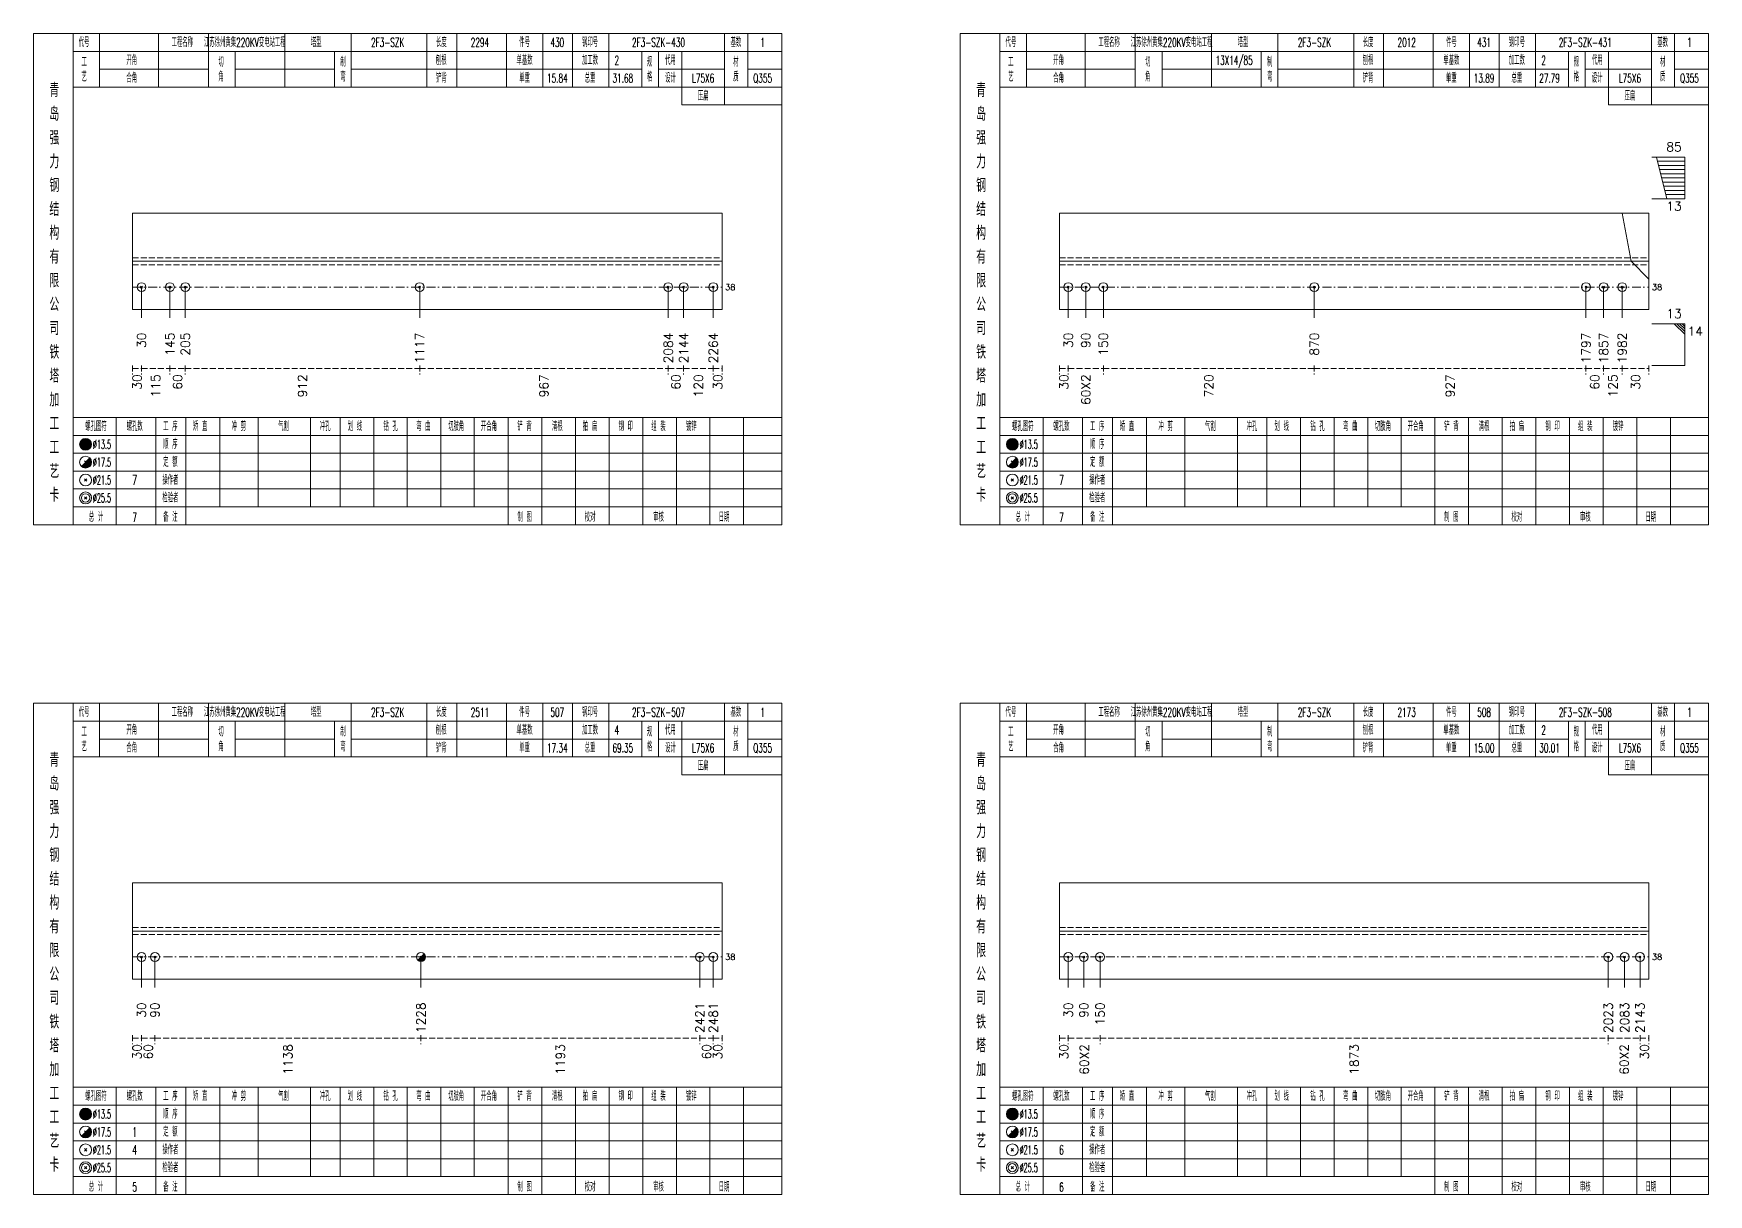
# Model space of a CAD drawing. Extents: x 0 to 4623, y -1159 to 4890.
# Drawn here: x 2180 to 2743, y 2475 to 2865 of the extents above; entities that cross this region are included whole.
import ezdxf
from ezdxf.enums import TextEntityAlignment as Align

# ---------------------------------------------------------------- set-up
doc = ezdxf.new("R2010")
doc.units = 0
doc.header["$MEASUREMENT"] = 0
doc.linetypes.add('一点画线', pattern=[5.2, 3, -1, 0.2, -1])
doc.linetypes.add('虚线', pattern=[2.75, 2, -0.75])
doc.layers.get('0').update_dxf_attribs({"linetype": 'CONTINUOUS', "lineweight": 25})
for name, color, linetype, lineweight in [('1', 7, 'CONTINUOUS', 25), ('4', 7, 'CONTINUOUS', 25), ('5', 7, 'CONTINUOUS', 25)]:
    doc.layers.add(name, color=color, linetype=linetype, lineweight=lineweight)
doc.styles.get("Standard").update_dxf_attribs({"font": 'simplex.shx', "width": 0.7, "height": 3, "bigfont": 'gbhzfs.shx'})

# ---------------------------------------------------------------- blocks, each defined once
blk = doc.blocks.new('孔21.5')
at = {"layer": '5', "color": 7, "linetype": 'Continuous', "lineweight": 13}
for p, q in [((-0.2, -0.2), (0.2, 0.2)), ((-0.2, 0.2), (0.2, -0.2))]:
    blk.add_line(p, q, dxfattribs=at)
blk.add_circle((0, 0), 1, dxfattribs=at)
blk = doc.blocks.new('孔17.5')
at = {"layer": '5', "color": 7, "linetype": 'Continuous', "lineweight": 13}
for p, q in [((-0.707, -0.707), (0.707, 0.707)), ((-0.2, 0.2), (0.2, -0.2))]:
    blk.add_line(p, q, dxfattribs=at)
blk.add_circle((0, 0), 1, dxfattribs=at)
for radius in [0.9, 0.8, 0.7, 0.6, 0.5, 0.4, 0.3, 0.2, 0.1]:
    blk.add_arc((0, 0), radius, 225, 45, dxfattribs=at)

msp = doc.modelspace()

# ---------------------------------------------------------------- linework, layer by layer
at = {"color": 7, "linetype": 'Continuous', "lineweight": 13}
for p, q in [((2734.6, 2823.5), (2723.6, 2823.5)), ((2728.6, 2809.5), (2725.1, 2823.5)), ((2734.6, 2822.1), (2725.45, 2822.1)), ((2734.6, 2820.7), (2725.8, 2820.7)), ((2734.6, 2809.5), (2734.6, 2823.5)), ((2734.6, 2819.3), (2726.15, 2819.3)), ((2734.6, 2817.9), (2726.5, 2817.9)), ((2734.6, 2816.5), (2726.85, 2816.5)), ((2734.6, 2815.1), (2727.2, 2815.1)), ((2734.6, 2809.5), (2723.6, 2809.5)), ((2734.6, 2813.7), (2727.55, 2813.7)), ((2734.6, 2812.3), (2727.9, 2812.3)), ((2734.6, 2810.9), (2728.25, 2810.9)), ((2716.6, 2788.5), (2713.6, 2804.7)), ((2722.6, 2782.5), (2716.6, 2788.5)), ((2216.1, 2779.8), (2216.1, 2769.5)), ((2225.622, 2779.8), (2225.622, 2769.5)), ((2230.803, 2779.8), (2230.803, 2769.5)), ((2309.559, 2779.8), (2309.559, 2769.5)), ((2393.065, 2779.8), (2393.065, 2769.5)), ((2398.247, 2779.8), (2398.247, 2769.5)), ((2408.2, 2779.8), (2408.2, 2769.5)), ((2527.5, 2779.8), (2527.5, 2769.5)), ((2533.361, 2779.8), (2533.361, 2769.5)), ((2539.269, 2779.8), (2539.269, 2769.5)), ((2610.16, 2779.8), (2610.16, 2769.5)), ((2701.431, 2779.8), (2701.431, 2769.5)), ((2707.339, 2779.8), (2707.339, 2769.5)), ((2713.6, 2779.8), (2713.6, 2769.5)), ((2734.6, 2767.5), (2723.6, 2767.5)), ((2731.1, 2767.5), (2734.6, 2764)), ((2731.975, 2767.5), (2734.6, 2764.875)), ((2732.85, 2767.5), (2734.6, 2765.75)), ((2733.725, 2767.5), (2734.6, 2766.625)), ((2734.6, 2767.5), (2734.6, 2753.5)), ((2734.6, 2753.5), (2723.6, 2753.5)), ((2216.1, 2554.8), (2216.1, 2544.5)), ((2220.6, 2554.8), (2220.6, 2544.5)), ((2309.98, 2554.8), (2309.98, 2544.5)), ((2403.7, 2554.8), (2403.7, 2544.5)), ((2408.2, 2554.8), (2408.2, 2544.5)), ((2527.5, 2554.8), (2527.5, 2544.5)), ((2532.705, 2554.8), (2532.705, 2544.5)), ((2538.175, 2554.8), (2538.175, 2544.5)), ((2708.925, 2554.8), (2708.925, 2544.5)), ((2714.395, 2554.8), (2714.395, 2544.5)), ((2719.6, 2554.8), (2719.6, 2544.5))]:
    msp.add_line(p, q, dxfattribs=at)
at = {"color": 7, "linetype": 'Continuous', "lineweight": 18}
for p, q in [((2213.1, 2804.7), (2213.1, 2772.3)), ((2213.1, 2804.7), (2411.2, 2804.7)), ((2411.2, 2804.7), (2411.2, 2772.3)), ((2524.5, 2804.7), (2524.5, 2772.3)), ((2524.5, 2804.7), (2722.6, 2804.7)), ((2722.6, 2804.7), (2722.6, 2772.3)), ((2213.1, 2788.5), (2411.2, 2788.5)), ((2524.5, 2788.5), (2722.6, 2788.5)), ((2213.1, 2579.7), (2213.1, 2547.3)), ((2213.1, 2579.7), (2411.2, 2579.7)), ((2411.2, 2579.7), (2411.2, 2547.3)), ((2524.5, 2579.7), (2524.5, 2547.3)), ((2524.5, 2579.7), (2722.6, 2579.7)), ((2722.6, 2579.7), (2722.6, 2547.3)), ((2213.1, 2563.5), (2411.2, 2563.5)), ((2524.5, 2563.5), (2722.6, 2563.5))]:
    msp.add_line(p, q, dxfattribs=at)
at = {"color": 1, "linetype": '虚线', "lineweight": 18}
for p, q in [((2213.1, 2789.7), (2411.2, 2789.7)), ((2213.1, 2787.3), (2411.2, 2787.3)), ((2524.5, 2789.7), (2722.6, 2789.7)), ((2524.5, 2787.3), (2722.6, 2787.3)), ((2213.1, 2564.7), (2411.2, 2564.7)), ((2213.1, 2562.3), (2411.2, 2562.3)), ((2524.5, 2564.7), (2722.6, 2564.7)), ((2524.5, 2562.3), (2722.6, 2562.3))]:
    msp.add_line(p, q, dxfattribs=at)
at = {"color": 3, "linetype": '一点画线', "lineweight": 13}
for p, q in [((2213.1, 2779.8), (2411.2, 2779.8)), ((2524.5, 2779.8), (2722.6, 2779.8)), ((2213.1, 2554.8), (2411.2, 2554.8)), ((2524.5, 2554.8), (2722.6, 2554.8))]:
    msp.add_line(p, q, dxfattribs=at)
at = {"color": 8, "linetype": '虚线', "lineweight": 9}
for p, q in [((2213.1, 2753.5), (2213.1, 2750.5)), ((2213.1, 2752.5), (2216.1, 2752.5)), ((2216.1, 2753.5), (2216.1, 2750.5)), ((2216.1, 2753.5), (2216.1, 2750.5)), ((2216.1, 2752.5), (2225.622, 2752.5)), ((2225.622, 2753.5), (2225.622, 2750.5)), ((2225.622, 2753.5), (2225.622, 2750.5)), ((2225.622, 2752.5), (2230.803, 2752.5)), ((2230.803, 2753.5), (2230.803, 2750.5)), ((2230.803, 2753.5), (2230.803, 2750.5)), ((2230.803, 2752.5), (2309.559, 2752.5)), ((2309.559, 2753.5), (2309.559, 2750.5)), ((2309.559, 2753.5), (2309.559, 2750.5)), ((2309.559, 2752.5), (2393.065, 2752.5)), ((2393.065, 2753.5), (2393.065, 2750.5)), ((2393.065, 2753.5), (2393.065, 2750.5)), ((2393.065, 2752.5), (2398.247, 2752.5)), ((2398.247, 2753.5), (2398.247, 2750.5)), ((2398.247, 2753.5), (2398.247, 2750.5)), ((2398.247, 2752.5), (2408.2, 2752.5)), ((2408.2, 2753.5), (2408.2, 2750.5)), ((2408.2, 2753.5), (2408.2, 2750.5)), ((2408.2, 2752.5), (2411.2, 2752.5)), ((2411.2, 2753.5), (2411.2, 2750.5)), ((2524.5, 2753.5), (2524.5, 2750.5)), ((2524.5, 2752.5), (2527.5, 2752.5)), ((2527.5, 2753.5), (2527.5, 2750.5)), ((2527.5, 2753.5), (2527.5, 2750.5)), ((2527.5, 2752.5), (2539.269, 2752.5)), ((2539.269, 2753.5), (2539.269, 2750.5)), ((2539.269, 2753.5), (2539.269, 2750.5)), ((2539.269, 2752.5), (2610.16, 2752.5)), ((2610.16, 2753.5), (2610.16, 2750.5)), ((2610.16, 2753.5), (2610.16, 2750.5)), ((2610.16, 2752.5), (2701.431, 2752.5)), ((2701.431, 2753.5), (2701.431, 2750.5)), ((2701.431, 2753.5), (2701.431, 2750.5)), ((2701.431, 2752.5), (2707.339, 2752.5)), ((2707.339, 2753.5), (2707.339, 2750.5)), ((2707.339, 2753.5), (2707.339, 2750.5)), ((2707.339, 2752.5), (2713.6, 2752.5)), ((2713.6, 2753.5), (2713.6, 2750.5)), ((2713.6, 2753.5), (2713.6, 2750.5)), ((2713.6, 2752.5), (2722.6, 2752.5)), ((2722.6, 2753.5), (2722.6, 2750.5)), ((2213.1, 2528.5), (2213.1, 2525.5)), ((2213.1, 2527.5), (2216.1, 2527.5)), ((2216.1, 2528.5), (2216.1, 2525.5)), ((2216.1, 2528.5), (2216.1, 2525.5)), ((2216.1, 2527.5), (2220.6, 2527.5)), ((2220.6, 2528.5), (2220.6, 2525.5)), ((2220.6, 2528.5), (2220.6, 2525.5)), ((2220.6, 2527.5), (2309.98, 2527.5)), ((2309.98, 2528.5), (2309.98, 2525.5)), ((2309.98, 2528.5), (2309.98, 2525.5)), ((2309.98, 2527.5), (2403.7, 2527.5)), ((2403.7, 2528.5), (2403.7, 2525.5)), ((2403.7, 2528.5), (2403.7, 2525.5)), ((2403.7, 2527.5), (2408.2, 2527.5)), ((2408.2, 2528.5), (2408.2, 2525.5)), ((2408.2, 2528.5), (2408.2, 2525.5)), ((2408.2, 2527.5), (2411.2, 2527.5)), ((2411.2, 2528.5), (2411.2, 2525.5)), ((2524.5, 2528.5), (2524.5, 2525.5)), ((2524.5, 2527.5), (2527.5, 2527.5)), ((2527.5, 2528.5), (2527.5, 2525.5)), ((2527.5, 2528.5), (2527.5, 2525.5)), ((2527.5, 2527.5), (2538.175, 2527.5)), ((2538.175, 2528.5), (2538.175, 2525.5)), ((2538.175, 2528.5), (2538.175, 2525.5)), ((2538.175, 2527.5), (2708.925, 2527.5)), ((2708.925, 2528.5), (2708.925, 2525.5)), ((2708.925, 2528.5), (2708.925, 2525.5)), ((2708.925, 2527.5), (2719.6, 2527.5)), ((2719.6, 2528.5), (2719.6, 2525.5)), ((2719.6, 2528.5), (2719.6, 2525.5)), ((2719.6, 2527.5), (2722.6, 2527.5)), ((2722.6, 2528.5), (2722.6, 2525.5))]:
    msp.add_line(p, q, dxfattribs=at)
at = {"layer": '1', "color": 7, "linetype": 'Continuous', "lineweight": 18}
for p, q in [((2213.1, 2772.3), (2411.2, 2772.3)), ((2524.5, 2772.3), (2722.6, 2772.3)), ((2213.1, 2547.3), (2411.2, 2547.3)), ((2524.5, 2547.3), (2722.6, 2547.3))]:
    msp.add_line(p, q, dxfattribs=at)
at = {"layer": '4', "color": 1, "linetype": 'Continuous', "lineweight": 18}
for p, q in [((2193.1, 2700), (2193.1, 2865)), ((2202, 2847), (2202, 2865)), ((2221.8, 2847), (2221.8, 2865)), ((2238.6, 2847), (2238.6, 2865)), ((2264.2, 2847), (2264.2, 2865)), ((2286.5, 2847), (2286.5, 2865)), ((2312, 2847), (2312, 2865)), ((2322, 2847), (2322, 2865)), ((2338.7, 2847), (2338.7, 2865)), ((2350.9, 2847), (2350.9, 2865)), ((2360.9, 2847), (2360.9, 2865)), ((2373.1, 2847), (2373.1, 2865)), ((2412, 2841), (2412, 2865)), ((2419.8, 2847), (2419.8, 2865)), ((2504.5, 2700), (2504.5, 2865)), ((2513.4, 2847), (2513.4, 2865)), ((2533.2, 2847), (2533.2, 2865)), ((2550, 2847), (2550, 2865)), ((2575.6, 2847), (2575.6, 2865)), ((2597.9, 2847), (2597.9, 2865)), ((2623.4, 2847), (2623.4, 2865)), ((2633.4, 2847), (2633.4, 2865)), ((2650.1, 2847), (2650.1, 2865)), ((2662.3, 2847), (2662.3, 2865)), ((2672.3, 2847), (2672.3, 2865)), ((2684.5, 2847), (2684.5, 2865)), ((2723.4, 2841), (2723.4, 2865)), ((2731.2, 2847), (2731.2, 2865)), ((2193.1, 2859), (2431.2, 2859)), ((2247.6, 2847), (2247.6, 2859)), ((2280.9, 2847), (2280.9, 2859)), ((2384.2, 2847), (2384.2, 2859)), ((2389.8, 2847), (2389.8, 2859)), ((2397.6, 2841), (2397.6, 2859)), ((2504.5, 2859), (2742.6, 2859)), ((2559, 2847), (2559, 2859)), ((2592.3, 2847), (2592.3, 2859)), ((2695.6, 2847), (2695.6, 2859)), ((2701.2, 2847), (2701.2, 2859)), ((2709, 2841), (2709, 2859)), ((2202, 2853), (2238.6, 2853)), ((2247.6, 2853), (2280.9, 2853)), ((2286.5, 2853), (2384.2, 2853)), ((2389.8, 2853), (2412, 2853)), ((2419.8, 2853), (2431.2, 2853)), ((2513.4, 2853), (2550, 2853)), ((2559, 2853), (2592.3, 2853)), ((2597.9, 2853), (2695.6, 2853)), ((2701.2, 2853), (2723.4, 2853)), ((2731.2, 2853), (2742.6, 2853)), ((2193.1, 2847), (2431.2, 2847)), ((2504.5, 2847), (2742.6, 2847)), ((2397.6, 2841), (2431.2, 2841)), ((2709, 2841), (2742.6, 2841)), ((2193.1, 2736), (2431.2, 2736)), ((2207.6, 2700), (2207.6, 2736)), ((2220.9, 2700), (2220.9, 2736)), ((2231, 2700), (2231, 2736)), ((2242.4, 2706), (2242.4, 2736)), ((2255.3, 2706), (2255.3, 2736)), ((2272.9, 2706), (2272.9, 2736)), ((2282.8, 2706), (2282.8, 2736)), ((2294.1, 2706), (2294.1, 2736)), ((2305.4, 2706), (2305.4, 2736)), ((2316.7, 2706), (2316.7, 2736)), ((2327.9, 2706), (2327.9, 2736)), ((2339.3, 2706), (2339.3, 2736)), ((2350.6, 2706), (2350.6, 2736)), ((2361.9, 2706), (2361.9, 2736)), ((2373.2, 2706), (2373.2, 2736)), ((2384.5, 2706), (2384.5, 2736)), ((2395.8, 2706), (2395.8, 2736)), ((2407.1, 2706), (2407.1, 2736)), ((2418.4, 2706), (2418.4, 2736)), ((2504.5, 2736), (2742.6, 2736)), ((2519, 2700), (2519, 2736)), ((2532.3, 2700), (2532.3, 2736)), ((2542.4, 2700), (2542.4, 2736)), ((2553.8, 2706), (2553.8, 2736)), ((2566.7, 2706), (2566.7, 2736)), ((2584.3, 2706), (2584.3, 2736)), ((2594.2, 2706), (2594.2, 2736)), ((2605.5, 2706), (2605.5, 2736)), ((2616.8, 2706), (2616.8, 2736)), ((2628.1, 2706), (2628.1, 2736)), ((2639.3, 2706), (2639.3, 2736)), ((2650.7, 2706), (2650.7, 2736)), ((2662, 2706), (2662, 2736)), ((2673.3, 2706), (2673.3, 2736)), ((2684.6, 2706), (2684.6, 2736)), ((2695.9, 2706), (2695.9, 2736)), ((2707.2, 2706), (2707.2, 2736)), ((2718.5, 2706), (2718.5, 2736)), ((2729.8, 2706), (2729.8, 2736)), ((2193.1, 2730), (2431.2, 2730)), ((2504.5, 2730), (2742.6, 2730)), ((2193.1, 2724), (2431.2, 2724)), ((2504.5, 2724), (2742.6, 2724)), ((2193.1, 2718), (2431.2, 2718)), ((2504.5, 2718), (2742.6, 2718)), ((2193.1, 2712), (2431.2, 2712)), ((2504.5, 2712), (2742.6, 2712)), ((2193.1, 2706), (2431.2, 2706)), ((2339.3, 2700), (2339.3, 2706)), ((2350.6, 2700), (2350.6, 2706)), ((2361.9, 2700), (2361.9, 2706)), ((2373.2, 2700), (2373.2, 2706)), ((2384.5, 2700), (2384.5, 2706)), ((2395.8, 2700), (2395.8, 2706)), ((2407.1, 2700), (2407.1, 2706)), ((2418.4, 2700), (2418.4, 2706)), ((2504.5, 2706), (2742.6, 2706)), ((2650.7, 2700), (2650.7, 2706)), ((2662, 2700), (2662, 2706)), ((2673.3, 2700), (2673.3, 2706)), ((2684.6, 2700), (2684.6, 2706)), ((2695.9, 2700), (2695.9, 2706)), ((2707.2, 2700), (2707.2, 2706)), ((2718.5, 2700), (2718.5, 2706)), ((2729.8, 2700), (2729.8, 2706)), ((2193.1, 2475), (2193.1, 2640)), ((2202, 2622), (2202, 2640)), ((2221.8, 2622), (2221.8, 2640)), ((2238.6, 2622), (2238.6, 2640)), ((2264.2, 2622), (2264.2, 2640)), ((2286.5, 2622), (2286.5, 2640)), ((2312, 2622), (2312, 2640)), ((2322, 2622), (2322, 2640)), ((2338.7, 2622), (2338.7, 2640)), ((2350.9, 2622), (2350.9, 2640)), ((2360.9, 2622), (2360.9, 2640)), ((2373.1, 2622), (2373.1, 2640)), ((2412, 2616), (2412, 2640)), ((2419.8, 2622), (2419.8, 2640)), ((2504.5, 2475), (2504.5, 2640)), ((2513.4, 2622), (2513.4, 2640)), ((2533.2, 2622), (2533.2, 2640)), ((2550, 2622), (2550, 2640)), ((2575.6, 2622), (2575.6, 2640)), ((2597.9, 2622), (2597.9, 2640)), ((2623.4, 2622), (2623.4, 2640)), ((2633.4, 2622), (2633.4, 2640)), ((2650.1, 2622), (2650.1, 2640)), ((2662.3, 2622), (2662.3, 2640)), ((2672.3, 2622), (2672.3, 2640)), ((2684.5, 2622), (2684.5, 2640)), ((2723.4, 2616), (2723.4, 2640)), ((2731.2, 2622), (2731.2, 2640)), ((2193.1, 2634), (2431.2, 2634)), ((2247.6, 2622), (2247.6, 2634)), ((2280.9, 2622), (2280.9, 2634)), ((2384.2, 2622), (2384.2, 2634)), ((2389.8, 2622), (2389.8, 2634)), ((2397.6, 2616), (2397.6, 2634)), ((2504.5, 2634), (2742.6, 2634)), ((2559, 2622), (2559, 2634)), ((2592.3, 2622), (2592.3, 2634)), ((2695.6, 2622), (2695.6, 2634)), ((2701.2, 2622), (2701.2, 2634)), ((2709, 2616), (2709, 2634)), ((2202, 2628), (2238.6, 2628)), ((2247.6, 2628), (2280.9, 2628)), ((2286.5, 2628), (2384.2, 2628)), ((2389.8, 2628), (2412, 2628)), ((2419.8, 2628), (2431.2, 2628)), ((2513.4, 2628), (2550, 2628)), ((2559, 2628), (2592.3, 2628)), ((2597.9, 2628), (2695.6, 2628)), ((2701.2, 2628), (2723.4, 2628)), ((2731.2, 2628), (2742.6, 2628)), ((2193.1, 2622), (2431.2, 2622)), ((2504.5, 2622), (2742.6, 2622)), ((2397.6, 2616), (2431.2, 2616)), ((2709, 2616), (2742.6, 2616)), ((2193.1, 2511), (2431.2, 2511)), ((2207.6, 2475), (2207.6, 2511)), ((2220.9, 2475), (2220.9, 2511)), ((2231, 2475), (2231, 2511)), ((2242.4, 2481), (2242.4, 2511)), ((2255.3, 2481), (2255.3, 2511)), ((2272.9, 2481), (2272.9, 2511)), ((2282.8, 2481), (2282.8, 2511)), ((2294.1, 2481), (2294.1, 2511)), ((2305.4, 2481), (2305.4, 2511)), ((2316.7, 2481), (2316.7, 2511)), ((2327.9, 2481), (2327.9, 2511)), ((2339.3, 2481), (2339.3, 2511)), ((2350.6, 2481), (2350.6, 2511)), ((2361.9, 2481), (2361.9, 2511)), ((2373.2, 2481), (2373.2, 2511)), ((2384.5, 2481), (2384.5, 2511)), ((2395.8, 2481), (2395.8, 2511)), ((2407.1, 2481), (2407.1, 2511)), ((2418.4, 2481), (2418.4, 2511)), ((2504.5, 2511), (2742.6, 2511)), ((2519, 2475), (2519, 2511)), ((2532.3, 2475), (2532.3, 2511)), ((2542.4, 2475), (2542.4, 2511)), ((2553.8, 2481), (2553.8, 2511)), ((2566.7, 2481), (2566.7, 2511)), ((2584.3, 2481), (2584.3, 2511)), ((2594.2, 2481), (2594.2, 2511)), ((2605.5, 2481), (2605.5, 2511)), ((2616.8, 2481), (2616.8, 2511)), ((2628.1, 2481), (2628.1, 2511)), ((2639.3, 2481), (2639.3, 2511)), ((2650.7, 2481), (2650.7, 2511)), ((2662, 2481), (2662, 2511)), ((2673.3, 2481), (2673.3, 2511)), ((2684.6, 2481), (2684.6, 2511)), ((2695.9, 2481), (2695.9, 2511)), ((2707.2, 2481), (2707.2, 2511)), ((2718.5, 2481), (2718.5, 2511)), ((2729.8, 2481), (2729.8, 2511)), ((2193.1, 2505), (2431.2, 2505)), ((2504.5, 2505), (2742.6, 2505)), ((2193.1, 2499), (2431.2, 2499)), ((2504.5, 2499), (2742.6, 2499)), ((2193.1, 2493), (2431.2, 2493)), ((2504.5, 2493), (2742.6, 2493)), ((2193.1, 2487), (2431.2, 2487)), ((2504.5, 2487), (2742.6, 2487)), ((2193.1, 2481), (2431.2, 2481)), ((2339.3, 2475), (2339.3, 2481)), ((2350.6, 2475), (2350.6, 2481)), ((2361.9, 2475), (2361.9, 2481)), ((2373.2, 2475), (2373.2, 2481)), ((2384.5, 2475), (2384.5, 2481)), ((2395.8, 2475), (2395.8, 2481)), ((2407.1, 2475), (2407.1, 2481)), ((2418.4, 2475), (2418.4, 2481)), ((2504.5, 2481), (2742.6, 2481)), ((2650.7, 2475), (2650.7, 2481)), ((2662, 2475), (2662, 2481)), ((2673.3, 2475), (2673.3, 2481)), ((2684.6, 2475), (2684.6, 2481)), ((2695.9, 2475), (2695.9, 2481)), ((2707.2, 2475), (2707.2, 2481)), ((2718.5, 2475), (2718.5, 2481)), ((2729.8, 2475), (2729.8, 2481))]:
    msp.add_line(p, q, dxfattribs=at)
at = {"layer": '4', "color": 7, "linetype": 'Continuous', "lineweight": 13}
for p, q in [((2197.1, 2726.8), (2197.5, 2727.2)), ((2197.5, 2726.8), (2197.1, 2727.2)), ((2508.5, 2726.8), (2508.9, 2727.2)), ((2508.9, 2726.8), (2508.5, 2727.2)), ((2195.886, 2719.586), (2198.714, 2722.414)), ((2196.9, 2721.4), (2197.7, 2720.6)), ((2507.286, 2719.586), (2510.114, 2722.414)), ((2508.3, 2721.4), (2509.1, 2720.6)), ((2196.9, 2714.6), (2197.7, 2715.4)), ((2196.9, 2715.4), (2197.7, 2714.6)), ((2508.3, 2714.6), (2509.1, 2715.4)), ((2508.3, 2715.4), (2509.1, 2714.6)), ((2196.9, 2708.6), (2197.7, 2709.4)), ((2196.9, 2709.4), (2197.7, 2708.6)), ((2508.3, 2708.6), (2509.1, 2709.4)), ((2508.3, 2709.4), (2509.1, 2708.6)), ((2197.1, 2501.8), (2197.5, 2502.2)), ((2197.5, 2501.8), (2197.1, 2502.2)), ((2508.5, 2501.8), (2508.9, 2502.2)), ((2508.9, 2501.8), (2508.5, 2502.2)), ((2195.886, 2494.586), (2198.714, 2497.414)), ((2196.9, 2496.4), (2197.7, 2495.6)), ((2507.286, 2494.586), (2510.114, 2497.414)), ((2508.3, 2496.4), (2509.1, 2495.6)), ((2196.9, 2489.6), (2197.7, 2490.4)), ((2196.9, 2490.4), (2197.7, 2489.6)), ((2508.3, 2489.6), (2509.1, 2490.4)), ((2508.3, 2490.4), (2509.1, 2489.6)), ((2196.9, 2483.6), (2197.7, 2484.4)), ((2196.9, 2484.4), (2197.7, 2483.6)), ((2508.3, 2483.6), (2509.1, 2484.4)), ((2508.3, 2484.4), (2509.1, 2483.6))]:
    msp.add_line(p, q, dxfattribs=at)
at = {"layer": '4', "color": 1, "linetype": 'Continuous', "lineweight": 18}
for points in [[(2179.8, 2865), (2179.8, 2700), (2431.2, 2700), (2431.2, 2865)], [(2491.2, 2865), (2491.2, 2700), (2742.6, 2700), (2742.6, 2865)], [(2179.8, 2640), (2179.8, 2475), (2431.2, 2475), (2431.2, 2640)], [(2491.2, 2640), (2491.2, 2475), (2742.6, 2475), (2742.6, 2640)]]:
    msp.add_lwpolyline(points, close=True, dxfattribs=at)
at = {"layer": '4', "color": 7, "linetype": 'Continuous', "lineweight": 13}
for centre, radius in [((2197.3, 2727), 2), ((2197.3, 2727), 1.8), ((2197.3, 2727), 1.6), ((2197.3, 2727), 1.4), ((2197.3, 2727), 1.2), ((2197.3, 2727), 1), ((2197.3, 2727), 0.8), ((2197.3, 2727), 0.6), ((2197.3, 2727), 0.4), ((2197.3, 2727), 0.2), ((2508.7, 2727), 2), ((2508.7, 2727), 1.8), ((2508.7, 2727), 1.6), ((2508.7, 2727), 1.4), ((2508.7, 2727), 1.2), ((2508.7, 2727), 1), ((2508.7, 2727), 0.8), ((2508.7, 2727), 0.6), ((2508.7, 2727), 0.4), ((2508.7, 2727), 0.2), ((2197.3, 2721), 2), ((2508.7, 2721), 2), ((2197.3, 2715), 2), ((2508.7, 2715), 2), ((2197.3, 2709), 2), ((2197.3, 2709), 1.4), ((2508.7, 2709), 2), ((2508.7, 2709), 1.4), ((2197.3, 2502), 2), ((2197.3, 2502), 1.8), ((2197.3, 2502), 1.6), ((2197.3, 2502), 1.4), ((2197.3, 2502), 1.2), ((2197.3, 2502), 1), ((2197.3, 2502), 0.8), ((2197.3, 2502), 0.6), ((2197.3, 2502), 0.4), ((2197.3, 2502), 0.2), ((2508.7, 2502), 2), ((2508.7, 2502), 1.8), ((2508.7, 2502), 1.6), ((2508.7, 2502), 1.4), ((2508.7, 2502), 1.2), ((2508.7, 2502), 1), ((2508.7, 2502), 0.8), ((2508.7, 2502), 0.6), ((2508.7, 2502), 0.4), ((2508.7, 2502), 0.2), ((2197.3, 2496), 2), ((2508.7, 2496), 2), ((2197.3, 2490), 2), ((2508.7, 2490), 2), ((2197.3, 2484), 2), ((2197.3, 2484), 1.4), ((2508.7, 2484), 2), ((2508.7, 2484), 1.4)]:
    msp.add_circle(centre, radius, dxfattribs=at)
for centre, radius in [((2197.3, 2721), 1.8), ((2197.3, 2721), 1.6), ((2197.3, 2721), 1.4), ((2197.3, 2721), 1.2), ((2197.3, 2721), 1), ((2197.3, 2721), 0.8), ((2197.3, 2721), 0.6), ((2197.3, 2721), 0.4), ((2197.3, 2721), 0.2), ((2508.7, 2721), 1.8), ((2508.7, 2721), 1.6), ((2508.7, 2721), 1.4), ((2508.7, 2721), 1.2), ((2508.7, 2721), 1), ((2508.7, 2721), 0.8), ((2508.7, 2721), 0.6), ((2508.7, 2721), 0.4), ((2508.7, 2721), 0.2), ((2197.3, 2496), 1.8), ((2197.3, 2496), 1.6), ((2197.3, 2496), 1.4), ((2197.3, 2496), 1.2), ((2197.3, 2496), 1), ((2197.3, 2496), 0.8), ((2197.3, 2496), 0.6), ((2197.3, 2496), 0.4), ((2197.3, 2496), 0.2), ((2508.7, 2496), 1.8), ((2508.7, 2496), 1.6), ((2508.7, 2496), 1.4), ((2508.7, 2496), 1.2), ((2508.7, 2496), 1), ((2508.7, 2496), 0.8), ((2508.7, 2496), 0.6), ((2508.7, 2496), 0.4), ((2508.7, 2496), 0.2)]:
    msp.add_arc(centre, radius, 225, 45, dxfattribs=at)

# ---------------------------------------------------------------- block references
at = {"layer": '1', "color": 7, "linetype": 'Continuous', "lineweight": 13, "xscale": 1.5, "yscale": 1.5, "zscale": 1.5}
for name, p in [('孔21.5', (2216.1, 2779.8)), ('孔21.5', (2225.622, 2779.8)), ('孔21.5', (2230.803, 2779.8)), ('孔21.5', (2309.559, 2779.8)), ('孔21.5', (2393.065, 2779.8)), ('孔21.5', (2398.247, 2779.8)), ('孔21.5', (2408.2, 2779.8)), ('孔21.5', (2527.5, 2779.8)), ('孔21.5', (2533.361, 2779.8)), ('孔21.5', (2539.269, 2779.8)), ('孔21.5', (2610.16, 2779.8)), ('孔21.5', (2701.431, 2779.8)), ('孔21.5', (2707.339, 2779.8)), ('孔21.5', (2713.6, 2779.8)), ('孔21.5', (2216.1, 2554.8)), ('孔21.5', (2220.6, 2554.8)), ('孔17.5', (2309.98, 2554.8)), ('孔21.5', (2403.7, 2554.8)), ('孔21.5', (2408.2, 2554.8)), ('孔21.5', (2527.5, 2554.8)), ('孔21.5', (2532.705, 2554.8)), ('孔21.5', (2538.175, 2554.8)), ('孔21.5', (2708.925, 2554.8)), ('孔21.5', (2714.395, 2554.8)), ('孔21.5', (2719.6, 2554.8))]:
    msp.add_blockref(name, p, dxfattribs=at)

# ---------------------------------------------------------------- texts
at = {"color": 7, "linetype": 'Continuous', "lineweight": 13}
for s, p in [('85', (2733.6, 2824.5)), ('13', (2733.6, 2768.5))]:
    msp.add_text(s, height=3, dxfattribs=at).set_placement(p, align=Align.BOTTOM_RIGHT)
msp.add_text('13', height=3, dxfattribs=at).set_placement((2733.6, 2808.5), align=Align.TOP_RIGHT)
for p in [(2412.2, 2779.8), (2723.6, 2779.8), (2412.2, 2554.8), (2723.6, 2554.8)]:
    msp.add_text('38', height=2, dxfattribs=at).set_placement(p, align=Align.MIDDLE_LEFT)
msp.add_text('14', height=3, dxfattribs=at).set_placement((2735.6, 2766.5), align=Align.TOP_LEFT)
at = {"color": 8, "linetype": 'Continuous', "lineweight": 9}
for s, p in [('30', (2214.6, 2750.5)), ('115', (2220.861, 2750.5)), ('60', (2228.212, 2750.5)), ('912', (2270.181, 2750.5)), ('967', (2351.312, 2750.5)), ('60', (2395.656, 2750.5)), ('120', (2403.223, 2750.5)), ('30', (2409.7, 2750.5)), ('30', (2526, 2750.5)), ('60X2', (2533.384, 2750.5)), ('720', (2574.714, 2750.5)), ('927', (2655.795, 2750.5)), ('60', (2704.385, 2750.5)), ('125', (2710.469, 2750.5)), ('30', (2718.1, 2750.5)), ('30', (2214.6, 2525.5)), ('60', (2218.35, 2525.5)), ('1138', (2265.29, 2525.5)), ('1193', (2356.84, 2525.5)), ('60', (2405.95, 2525.5)), ('30', (2409.7, 2525.5)), ('30', (2526, 2525.5)), ('60X2', (2532.837, 2525.5)), ('1873', (2623.55, 2525.5)), ('60X2', (2714.263, 2525.5)), ('30', (2721.1, 2525.5))]:
    msp.add_text(s, height=3, rotation=90, dxfattribs=at).set_placement(p, align=Align.MIDDLE_RIGHT)
at = {"layer": '1', "color": 7, "linetype": 'Continuous', "lineweight": 13}
for s, p in [('30', (2216.1, 2764.5)), ('145', (2225.622, 2764.5)), ('205', (2230.803, 2764.5)), ('1117', (2309.559, 2764.5)), ('2084', (2393.065, 2764.5)), ('2144', (2398.247, 2764.5)), ('2264', (2408.2, 2764.5)), ('30', (2527.5, 2764.5)), ('90', (2533.361, 2764.5)), ('150', (2539.269, 2764.5)), ('870', (2610.16, 2764.5)), ('1797', (2701.431, 2764.5)), ('1857', (2707.339, 2764.5)), ('1982', (2713.6, 2764.5)), ('30', (2216.1, 2539.5)), ('90', (2220.6, 2539.5)), ('1228', (2309.98, 2539.5)), ('2421', (2403.7, 2539.5)), ('2481', (2408.2, 2539.5)), ('30', (2527.5, 2539.5)), ('90', (2532.705, 2539.5)), ('150', (2538.175, 2539.5)), ('2023', (2708.925, 2539.5)), ('2083', (2714.395, 2539.5)), ('2143', (2719.6, 2539.5))]:
    msp.add_text(s, height=3, rotation=90, dxfattribs=at).set_placement(p, align=Align.MIDDLE_RIGHT)
at = {"layer": '4', "color": 1, "linetype": 'Continuous', "lineweight": 13}
for s, height, width, p in [('代号', 3, 0.6, (2196.8, 2862)), ('工程名称', 3, 0.6, (2229.8, 2862)), ('江苏徐州黄集220KV变电站工程', 3, 0.6, (2250.8, 2862)), ('塔型', 3, 0.6, (2274.8, 2862)), ('2F3-SZK', 3, 0.6, (2298.8, 2862)), ('长度', 3, 0.6, (2316.8, 2862)), ('2294', 3, 0.6, (2329.8, 2862)), ('件号', 3, 0.6, (2344.8, 2862)), ('430', 3, 0.6, (2355.8, 2862)), ('钢印号', 3, 0.6, (2366.8, 2862)), ('2F3-SZK-430', 3, 0.6, (2389.8, 2862)), ('基数', 3, 0.6, (2415.8, 2862)), ('1', 3, 0.6, (2424.8, 2862)), ('代号', 3, 0.6, (2508.2, 2862)), ('工程名称', 3, 0.6, (2541.2, 2862)), ('江苏徐州黄集220KV变电站工程', 3, 0.6, (2562.2, 2862)), ('塔型', 3, 0.6, (2586.2, 2862)), ('2F3-SZK', 3, 0.6, (2610.2, 2862)), ('长度', 3, 0.6, (2628.2, 2862)), ('2012', 3, 0.6, (2641.2, 2862)), ('件号', 3, 0.6, (2656.2, 2862)), ('431', 3, 0.6, (2667.2, 2862)), ('钢印号', 3, 0.6, (2678.2, 2862)), ('2F3-SZK-431', 3, 0.6, (2701.2, 2862)), ('基数', 3, 0.6, (2727.2, 2862)), ('1', 3, 0.6, (2736.2, 2862)), ('工', 3, 0.6, (2196.8, 2855.4)), ('开角', 3, 0.6, (2212.8, 2856)), ('切', 3, 0.6, (2242.8, 2855.4)), ('制', 3, 0.6, (2283.8, 2855.4)), ('刨根', 3, 0.6, (2316.8, 2856)), ('单基数', 3, 0.6, (2344.8, 2856)), ('加工数', 3, 0.6, (2366.8, 2856)), ('2', 3, 0.6, (2375.8, 2856)), ('规', 3, 0.6, (2386.8, 2855.4)), ('代用', 3, 0.6, (2393.8, 2856)), ('材', 3, 0.6, (2415.8, 2855.4)), ('工', 3, 0.6, (2508.2, 2855.4)), ('开角', 3, 0.6, (2524.2, 2856)), ('切', 3, 0.6, (2554.2, 2855.4)), ('13X14/85', 3, 0.6, (2583.2, 2856)), ('制', 3, 0.6, (2595.2, 2855.4)), ('刨根', 3, 0.6, (2628.2, 2856)), ('单基数', 3, 0.6, (2656.2, 2856)), ('加工数', 3, 0.6, (2678.2, 2856)), ('2', 3, 0.6, (2687.2, 2856)), ('规', 3, 0.6, (2698.2, 2855.4)), ('代用', 3, 0.6, (2705.2, 2856)), ('材', 3, 0.6, (2727.2, 2855.4)), ('青', 4.6, 0.8, (2186.8, 2846)), ('艺', 3, 0.6, (2196.8, 2850.4)), ('合角', 3, 0.6, (2212.8, 2850)), ('角', 3, 0.6, (2242.8, 2850.4)), ('弯', 3, 0.6, (2283.8, 2850.4)), ('铲背', 3, 0.6, (2316.8, 2850)), ('单重', 3, 0.6, (2344.8, 2850)), ('15.84', 3, 0.6, (2355.8, 2850)), ('总重', 3, 0.6, (2366.8, 2850)), ('31.68', 3, 0.6, (2377.8, 2850)), ('格', 3, 0.6, (2386.8, 2850.4)), ('设计', 3, 0.6, (2393.8, 2850)), ('L75X6', 3, 0.6, (2404.8, 2850)), ('质', 3, 0.6, (2415.8, 2850.4)), ('Q355', 3, 0.6, (2424.8, 2850)), ('青', 4.6, 0.8, (2498.2, 2846)), ('艺', 3, 0.6, (2508.2, 2850.4)), ('合角', 3, 0.6, (2524.2, 2850)), ('角', 3, 0.6, (2554.2, 2850.4)), ('弯', 3, 0.6, (2595.2, 2850.4)), ('铲背', 3, 0.6, (2628.2, 2850)), ('单重', 3, 0.6, (2656.2, 2850)), ('13.89', 3, 0.6, (2667.2, 2850)), ('总重', 3, 0.6, (2678.2, 2850)), ('27.79', 3, 0.6, (2689.2, 2850)), ('格', 3, 0.6, (2698.2, 2850.4)), ('设计', 3, 0.6, (2705.2, 2850)), ('L75X6', 3, 0.6, (2716.2, 2850)), ('质', 3, 0.6, (2727.2, 2850.4)), ('Q355', 3, 0.6, (2736.2, 2850)), ('压扁', 3, 0.6, (2404.8, 2844)), ('压扁', 3, 0.6, (2716.2, 2844)), ('岛', 4.6, 0.8, (2186.8, 2838)), ('岛', 4.6, 0.8, (2498.2, 2838)), ('强', 4.6, 0.8, (2186.8, 2830)), ('强', 4.6, 0.8, (2498.2, 2830)), ('力', 4.6, 0.8, (2186.8, 2822)), ('力', 4.6, 0.8, (2498.2, 2822)), ('钢', 4.6, 0.8, (2186.8, 2814)), ('钢', 4.6, 0.8, (2498.2, 2814)), ('结', 4.6, 0.8, (2186.8, 2806)), ('结', 4.6, 0.8, (2498.2, 2806)), ('构', 4.6, 0.8, (2186.8, 2798)), ('构', 4.6, 0.8, (2498.2, 2798)), ('有', 4.6, 0.8, (2186.8, 2790)), ('有', 4.6, 0.8, (2498.2, 2790)), ('限', 4.6, 0.8, (2186.8, 2782)), ('限', 4.6, 0.8, (2498.2, 2782)), ('公', 4.6, 0.8, (2186.8, 2774)), ('公', 4.6, 0.8, (2498.2, 2774)), ('司', 4.6, 0.8, (2186.8, 2766)), ('司', 4.6, 0.8, (2498.2, 2766)), ('铁', 4.6, 0.8, (2186.8, 2758)), ('铁', 4.6, 0.8, (2498.2, 2758)), ('塔', 4.6, 0.8, (2186.8, 2750)), ('塔', 4.6, 0.8, (2498.2, 2750)), ('加', 4.6, 0.8, (2186.8, 2742)), ('加', 4.6, 0.8, (2498.2, 2742)), ('工', 4.6, 0.8, (2186.8, 2734)), ('工', 4.6, 0.8, (2498.2, 2734)), ('螺孔图符', 3, 0.6, (2200.8, 2733)), ('螺孔数', 3, 0.6, (2213.8, 2733)), ('工 序', 3, 0.6, (2225.8, 2733)), ('矫 直', 3, 0.6, (2235.8, 2733)), ('冲 剪', 3, 0.6, (2248.8, 2733)), ('气割', 3, 0.6, (2263.8, 2733)), ('冲孔', 3, 0.6, (2277.8, 2733)), ('划 线', 3, 0.6, (2287.8, 2733)), ('钻 孔', 3, 0.6, (2299.8, 2733)), ('弯 曲', 3, 0.6, (2310.8, 2733)), ('切肢角', 3, 0.6, (2321.8, 2733)), ('开合角', 3, 0.6, (2332.8, 2733)), ('铲 背', 3, 0.6, (2344.8, 2733)), ('清根', 3, 0.6, (2355.8, 2733)), ('拍 扁', 3, 0.6, (2366.8, 2733)), ('钢 印', 3, 0.6, (2378.8, 2733)), ('组 装', 3, 0.6, (2389.8, 2733)), ('镀锌', 3, 0.6, (2400.8, 2733)), ('螺孔图符', 3, 0.6, (2512.2, 2733)), ('螺孔数', 3, 0.6, (2525.2, 2733)), ('工 序', 3, 0.6, (2537.2, 2733)), ('矫 直', 3, 0.6, (2547.2, 2733)), ('冲 剪', 3, 0.6, (2560.2, 2733)), ('气割', 3, 0.6, (2575.2, 2733)), ('冲孔', 3, 0.6, (2589.2, 2733)), ('划 线', 3, 0.6, (2599.2, 2733)), ('钻 孔', 3, 0.6, (2611.2, 2733)), ('弯 曲', 3, 0.6, (2622.2, 2733)), ('切肢角', 3, 0.6, (2633.2, 2733)), ('开合角', 3, 0.6, (2644.2, 2733)), ('铲 背', 3, 0.6, (2656.2, 2733)), ('清根', 3, 0.6, (2667.2, 2733)), ('拍 扁', 3, 0.6, (2678.2, 2733)), ('钢 印', 3, 0.6, (2690.2, 2733)), ('组 装', 3, 0.6, (2701.2, 2733)), ('镀锌', 3, 0.6, (2712.2, 2733)), ('工', 4.6, 0.8, (2186.8, 2726)), ('%%C13.5', 3, 0.5, (2202.8, 2727)), ('顺 序', 3, 0.6, (2225.8, 2727)), ('工', 4.6, 0.8, (2498.2, 2726)), ('%%C13.5', 3, 0.5, (2514.2, 2727)), ('顺 序', 3, 0.6, (2537.2, 2727)), ('艺', 4.6, 0.8, (2186.8, 2718)), ('%%C17.5', 3, 0.5, (2202.8, 2721)), ('定 额', 3, 0.6, (2225.8, 2721)), ('艺', 4.6, 0.8, (2498.2, 2718)), ('%%C17.5', 3, 0.5, (2514.2, 2721)), ('定 额', 3, 0.6, (2537.2, 2721)), ('卡', 4.6, 0.8, (2186.8, 2710)), ('%%C21.5', 3, 0.5, (2202.8, 2715)), ('7', 3.2, 0.6, (2213.8, 2715)), ('操作者', 3, 0.6, (2225.8, 2715)), ('卡', 4.6, 0.8, (2498.2, 2710)), ('%%C21.5', 3, 0.5, (2514.2, 2715)), ('7', 3.2, 0.6, (2525.2, 2715)), ('操作者', 3, 0.6, (2537.2, 2715)), ('%%C25.5', 3, 0.5, (2202.8, 2709)), ('检验者', 3, 0.6, (2225.8, 2709)), ('%%C25.5', 3, 0.5, (2514.2, 2709)), ('检验者', 3, 0.6, (2537.2, 2709)), ('总 计', 3, 0.6, (2200.8, 2702.5)), ('7', 3, 0.6, (2213.8, 2702.5)), ('备 注', 3, 0.6, (2225.8, 2702.5)), ('制 图', 3, 0.6, (2344.8, 2702.5)), ('校对', 3, 0.6, (2366.8, 2702.5)), ('审核', 3, 0.6, (2389.8, 2702.5)), ('日期', 3, 0.6, (2411.8, 2702.5)), ('总 计', 3, 0.6, (2512.2, 2702.5)), ('7', 3, 0.6, (2525.2, 2702.5)), ('备 注', 3, 0.6, (2537.2, 2702.5)), ('制 图', 3, 0.6, (2656.2, 2702.5)), ('校对', 3, 0.6, (2678.2, 2702.5)), ('审核', 3, 0.6, (2701.2, 2702.5)), ('日期', 3, 0.6, (2723.2, 2702.5)), ('代号', 3, 0.6, (2196.8, 2637)), ('工程名称', 3, 0.6, (2229.8, 2637)), ('江苏徐州黄集220KV变电站工程', 3, 0.6, (2250.8, 2637)), ('塔型', 3, 0.6, (2274.8, 2637)), ('2F3-SZK', 3, 0.6, (2298.8, 2637)), ('长度', 3, 0.6, (2316.8, 2637)), ('2511', 3, 0.6, (2329.8, 2637)), ('件号', 3, 0.6, (2344.8, 2637)), ('507', 3, 0.6, (2355.8, 2637)), ('钢印号', 3, 0.6, (2366.8, 2637)), ('2F3-SZK-507', 3, 0.6, (2389.8, 2637)), ('基数', 3, 0.6, (2415.8, 2637)), ('1', 3, 0.6, (2424.8, 2637)), ('代号', 3, 0.6, (2508.2, 2637)), ('工程名称', 3, 0.6, (2541.2, 2637)), ('江苏徐州黄集220KV变电站工程', 3, 0.6, (2562.2, 2637)), ('塔型', 3, 0.6, (2586.2, 2637)), ('2F3-SZK', 3, 0.6, (2610.2, 2637)), ('长度', 3, 0.6, (2628.2, 2637)), ('2173', 3, 0.6, (2641.2, 2637)), ('件号', 3, 0.6, (2656.2, 2637)), ('508', 3, 0.6, (2667.2, 2637)), ('钢印号', 3, 0.6, (2678.2, 2637)), ('2F3-SZK-508', 3, 0.6, (2701.2, 2637)), ('基数', 3, 0.6, (2727.2, 2637)), ('1', 3, 0.6, (2736.2, 2637)), ('工', 3, 0.6, (2196.8, 2630.4)), ('开角', 3, 0.6, (2212.8, 2631)), ('切', 3, 0.6, (2242.8, 2630.4)), ('制', 3, 0.6, (2283.8, 2630.4)), ('刨根', 3, 0.6, (2316.8, 2631)), ('单基数', 3, 0.6, (2344.8, 2631)), ('加工数', 3, 0.6, (2366.8, 2631)), ('4', 3, 0.6, (2375.8, 2631)), ('规', 3, 0.6, (2386.8, 2630.4)), ('代用', 3, 0.6, (2393.8, 2631)), ('材', 3, 0.6, (2415.8, 2630.4)), ('工', 3, 0.6, (2508.2, 2630.4)), ('开角', 3, 0.6, (2524.2, 2631)), ('切', 3, 0.6, (2554.2, 2630.4)), ('制', 3, 0.6, (2595.2, 2630.4)), ('刨根', 3, 0.6, (2628.2, 2631)), ('单基数', 3, 0.6, (2656.2, 2631)), ('加工数', 3, 0.6, (2678.2, 2631)), ('2', 3, 0.6, (2687.2, 2631)), ('规', 3, 0.6, (2698.2, 2630.4)), ('代用', 3, 0.6, (2705.2, 2631)), ('材', 3, 0.6, (2727.2, 2630.4)), ('青', 4.6, 0.8, (2186.8, 2621)), ('艺', 3, 0.6, (2196.8, 2625.4)), ('合角', 3, 0.6, (2212.8, 2625)), ('角', 3, 0.6, (2242.8, 2625.4)), ('弯', 3, 0.6, (2283.8, 2625.4)), ('铲背', 3, 0.6, (2316.8, 2625)), ('单重', 3, 0.6, (2344.8, 2625)), ('17.34', 3, 0.6, (2355.8, 2625)), ('总重', 3, 0.6, (2366.8, 2625)), ('69.35', 3, 0.6, (2377.8, 2625)), ('格', 3, 0.6, (2386.8, 2625.4)), ('设计', 3, 0.6, (2393.8, 2625)), ('L75X6', 3, 0.6, (2404.8, 2625)), ('质', 3, 0.6, (2415.8, 2625.4)), ('Q355', 3, 0.6, (2424.8, 2625)), ('青', 4.6, 0.8, (2498.2, 2621)), ('艺', 3, 0.6, (2508.2, 2625.4)), ('合角', 3, 0.6, (2524.2, 2625)), ('角', 3, 0.6, (2554.2, 2625.4)), ('弯', 3, 0.6, (2595.2, 2625.4)), ('铲背', 3, 0.6, (2628.2, 2625)), ('单重', 3, 0.6, (2656.2, 2625)), ('15.00', 3, 0.6, (2667.2, 2625)), ('总重', 3, 0.6, (2678.2, 2625)), ('30.01', 3, 0.6, (2689.2, 2625)), ('格', 3, 0.6, (2698.2, 2625.4)), ('设计', 3, 0.6, (2705.2, 2625)), ('L75X6', 3, 0.6, (2716.2, 2625)), ('质', 3, 0.6, (2727.2, 2625.4)), ('Q355', 3, 0.6, (2736.2, 2625)), ('压扁', 3, 0.6, (2404.8, 2619)), ('压扁', 3, 0.6, (2716.2, 2619)), ('岛', 4.6, 0.8, (2186.8, 2613)), ('岛', 4.6, 0.8, (2498.2, 2613)), ('强', 4.6, 0.8, (2186.8, 2605)), ('强', 4.6, 0.8, (2498.2, 2605)), ('力', 4.6, 0.8, (2186.8, 2597)), ('力', 4.6, 0.8, (2498.2, 2597)), ('钢', 4.6, 0.8, (2186.8, 2589)), ('钢', 4.6, 0.8, (2498.2, 2589)), ('结', 4.6, 0.8, (2186.8, 2581)), ('结', 4.6, 0.8, (2498.2, 2581)), ('构', 4.6, 0.8, (2186.8, 2573)), ('构', 4.6, 0.8, (2498.2, 2573)), ('有', 4.6, 0.8, (2186.8, 2565)), ('有', 4.6, 0.8, (2498.2, 2565)), ('限', 4.6, 0.8, (2186.8, 2557)), ('限', 4.6, 0.8, (2498.2, 2557)), ('公', 4.6, 0.8, (2186.8, 2549)), ('公', 4.6, 0.8, (2498.2, 2549)), ('司', 4.6, 0.8, (2186.8, 2541)), ('司', 4.6, 0.8, (2498.2, 2541)), ('铁', 4.6, 0.8, (2186.8, 2533)), ('铁', 4.6, 0.8, (2498.2, 2533)), ('塔', 4.6, 0.8, (2186.8, 2525)), ('塔', 4.6, 0.8, (2498.2, 2525)), ('加', 4.6, 0.8, (2186.8, 2517)), ('加', 4.6, 0.8, (2498.2, 2517)), ('工', 4.6, 0.8, (2186.8, 2509)), ('工', 4.6, 0.8, (2498.2, 2509)), ('螺孔图符', 3, 0.6, (2200.8, 2508)), ('螺孔数', 3, 0.6, (2213.8, 2508)), ('工 序', 3, 0.6, (2225.8, 2508)), ('矫 直', 3, 0.6, (2235.8, 2508)), ('冲 剪', 3, 0.6, (2248.8, 2508)), ('气割', 3, 0.6, (2263.8, 2508)), ('冲孔', 3, 0.6, (2277.8, 2508)), ('划 线', 3, 0.6, (2287.8, 2508)), ('钻 孔', 3, 0.6, (2299.8, 2508)), ('弯 曲', 3, 0.6, (2310.8, 2508)), ('切肢角', 3, 0.6, (2321.8, 2508)), ('开合角', 3, 0.6, (2332.8, 2508)), ('铲 背', 3, 0.6, (2344.8, 2508)), ('清根', 3, 0.6, (2355.8, 2508)), ('拍 扁', 3, 0.6, (2366.8, 2508)), ('钢 印', 3, 0.6, (2378.8, 2508)), ('组 装', 3, 0.6, (2389.8, 2508)), ('镀锌', 3, 0.6, (2400.8, 2508)), ('螺孔图符', 3, 0.6, (2512.2, 2508)), ('螺孔数', 3, 0.6, (2525.2, 2508)), ('工 序', 3, 0.6, (2537.2, 2508)), ('矫 直', 3, 0.6, (2547.2, 2508)), ('冲 剪', 3, 0.6, (2560.2, 2508)), ('气割', 3, 0.6, (2575.2, 2508)), ('冲孔', 3, 0.6, (2589.2, 2508)), ('划 线', 3, 0.6, (2599.2, 2508)), ('钻 孔', 3, 0.6, (2611.2, 2508)), ('弯 曲', 3, 0.6, (2622.2, 2508)), ('切肢角', 3, 0.6, (2633.2, 2508)), ('开合角', 3, 0.6, (2644.2, 2508)), ('铲 背', 3, 0.6, (2656.2, 2508)), ('清根', 3, 0.6, (2667.2, 2508)), ('拍 扁', 3, 0.6, (2678.2, 2508)), ('钢 印', 3, 0.6, (2690.2, 2508)), ('组 装', 3, 0.6, (2701.2, 2508)), ('镀锌', 3, 0.6, (2712.2, 2508)), ('工', 4.6, 0.8, (2186.8, 2501)), ('%%C13.5', 3, 0.5, (2202.8, 2502)), ('顺 序', 3, 0.6, (2225.8, 2502)), ('工', 4.6, 0.8, (2498.2, 2501)), ('%%C13.5', 3, 0.5, (2514.2, 2502)), ('顺 序', 3, 0.6, (2537.2, 2502)), ('艺', 4.6, 0.8, (2186.8, 2493)), ('%%C17.5', 3, 0.5, (2202.8, 2496)), ('1', 3.2, 0.6, (2213.8, 2496)), ('定 额', 3, 0.6, (2225.8, 2496)), ('艺', 4.6, 0.8, (2498.2, 2493)), ('%%C17.5', 3, 0.5, (2514.2, 2496)), ('定 额', 3, 0.6, (2537.2, 2496)), ('卡', 4.6, 0.8, (2186.8, 2485)), ('%%C21.5', 3, 0.5, (2202.8, 2490)), ('4', 3.2, 0.6, (2213.8, 2490)), ('操作者', 3, 0.6, (2225.8, 2490)), ('卡', 4.6, 0.8, (2498.2, 2485)), ('%%C21.5', 3, 0.5, (2514.2, 2490)), ('6', 3.2, 0.6, (2525.2, 2490)), ('操作者', 3, 0.6, (2537.2, 2490)), ('%%C25.5', 3, 0.5, (2202.8, 2484)), ('检验者', 3, 0.6, (2225.8, 2484)), ('%%C25.5', 3, 0.5, (2514.2, 2484)), ('检验者', 3, 0.6, (2537.2, 2484)), ('总 计', 3, 0.6, (2200.8, 2477.5)), ('5', 3, 0.6, (2213.8, 2477.5)), ('备 注', 3, 0.6, (2225.8, 2477.5)), ('制 图', 3, 0.6, (2344.8, 2477.5)), ('校对', 3, 0.6, (2366.8, 2477.5)), ('审核', 3, 0.6, (2389.8, 2477.5)), ('日期', 3, 0.6, (2411.8, 2477.5)), ('总 计', 3, 0.6, (2512.2, 2477.5)), ('6', 3, 0.6, (2525.2, 2477.5)), ('备 注', 3, 0.6, (2537.2, 2477.5)), ('制 图', 3, 0.6, (2656.2, 2477.5)), ('校对', 3, 0.6, (2678.2, 2477.5)), ('审核', 3, 0.6, (2701.2, 2477.5)), ('日期', 3, 0.6, (2723.2, 2477.5))]:
    msp.add_text(s, height=height, dxfattribs=dict(at, width=width)).set_placement(p, align=Align.MIDDLE_CENTER)

doc.saveas('drawing.dxf')
